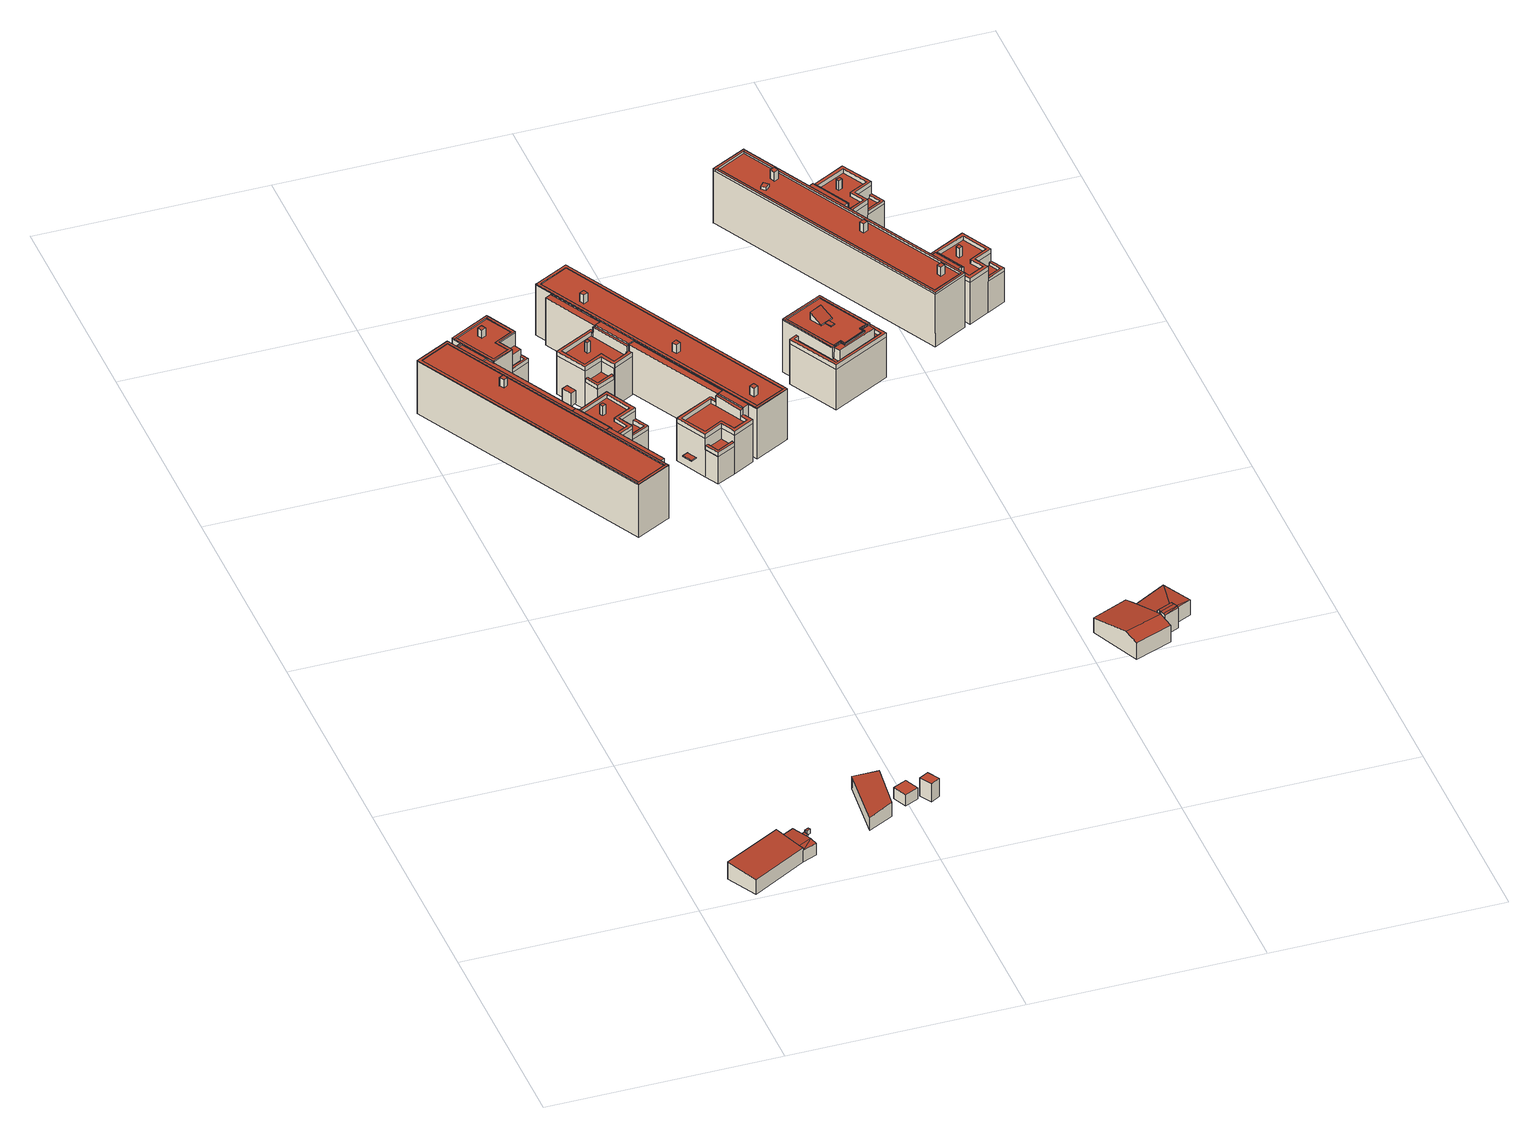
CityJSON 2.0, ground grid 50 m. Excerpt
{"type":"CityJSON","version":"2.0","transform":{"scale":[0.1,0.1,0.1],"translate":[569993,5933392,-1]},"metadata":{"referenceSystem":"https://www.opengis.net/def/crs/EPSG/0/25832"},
"CityObjects":{
"building1":{"type":"Building","attributes":{"Grundfläche 2D":"125.816734","Grundhöhe NN":"0.748"},"children":["building1-1"],"geometry":[{"type":"Solid","lod":"3","boundaries":[[[[0,1,2]],[[2,1,3,4]],[[5,1,0]],[[6,7,8,9,10]],[[5,0,11,12]],[[13,3,1,5,12]],[[4,3,13,14]],[[6,10,15,16]],[[7,6,16,17]],[[7,17,11,0,8]],[[4,14,15,10,9,8,0,2]],[[13,12,11,17,16,15,14]]]],"semantics":{"surfaces":[{"type":"RoofSurface"},{"type":"WallSurface"},{"type":"GroundSurface"}],"values":[[0,0,0,0,1,1,1,1,1,1,1,2]]}}]},
"building1-1":{"type":"BuildingInstallation","parents":["building1"],"geometry":[{"type":"MultiSurface","lod":"3","boundaries":[[[18,19,20,21]],[[22,23,21,20]],[[23,24,18,21]],[[24,25,19,18]],[[25,22,20,19]],[[25,24,23,22]]],"semantics":{"surfaces":[{"type":"RoofSurface"},{"type":"WallSurface"},{"type":"OuterCeilingSurface"}],"values":[0,1,1,1,1,2]}}]},
"building2":{"type":"Building","attributes":{"Grundfläche 2D":"0.512134","Grundhöhe NN":"0.820"},"geometry":[{"type":"Solid","lod":"3","boundaries":[[[[26,27,28,29]],[[30,31,26,29]],[[31,32,27,26]],[[32,33,28,27]],[[33,30,29,28]],[[33,32,31,30]]]],"semantics":{"surfaces":[{"type":"RoofSurface"},{"type":"WallSurface"},{"type":"GroundSurface"}],"values":[[0,1,1,1,1,2]]}}]},
"building3":{"type":"Building","attributes":{"Grundfläche 2D":"65.746645","Grundhöhe NN":"-0.001"},"geometry":[{"type":"Solid","lod":"3","boundaries":[[[[34,35,36,37]],[[38,39,37,36]],[[39,40,34,37]],[[40,41,35,34]],[[41,38,36,35]],[[41,40,39,38]]]],"semantics":{"surfaces":[{"type":"RoofSurface"},{"type":"WallSurface"},{"type":"GroundSurface"}],"values":[[0,1,1,1,1,2]]}}]},
"building4":{"type":"Building","attributes":{"Grundfläche 2D":"11.037943","Grundhöhe NN":"0.854"},"geometry":[{"type":"Solid","lod":"3","boundaries":[[[[42,43,44,45]],[[46,47,45,44]],[[47,48,42,45]],[[48,49,43,42]],[[49,46,44,43]],[[49,48,47,46]]]],"semantics":{"surfaces":[{"type":"RoofSurface"},{"type":"WallSurface"},{"type":"GroundSurface"}],"values":[[0,1,1,1,1,2]]}}]},
"building5":{"type":"Building","attributes":{"Grundfläche 2D":"7.194061","Grundhöhe NN":"3.353"},"geometry":[{"type":"Solid","lod":"3","boundaries":[[[[50,51,52,53]],[[54,55,53,52]],[[55,56,50,53]],[[56,57,51,50]],[[57,54,52,51]],[[57,56,55,54]]]],"semantics":{"surfaces":[{"type":"RoofSurface"},{"type":"WallSurface"},{"type":"GroundSurface"}],"values":[[0,1,1,1,1,2]]}}]},
"building6":{"type":"Building","attributes":{"Grundfläche 2D":"768.715225","Grundhöhe NN":"4.486"},"children":["building6-1","building6-2","building6-3","building6-4","building6-5","building6-6","building6-7","building6-8","building6-9","building6-10"],"geometry":[{"type":"MultiSurface","lod":"3","boundaries":[[[58,59,60,61,62,63,64,65]],[[66,67,68,69,70,71,72,73,74,75,76,77,78,79,80,81,82,83]],[[84,85,86,87,88,89,90,91,92,93,94,95,96,97,98,99,100,101,102]],[[103,104,105,106,107,108,109,110,111]],[[112,113,114,115,116,117,118,119,120,121,122,123]],[[124,125,126,127,128,129]],[[130,131,132,133,134,135,136,137,138]],[[139,140,141,142,143,144]],[[145,146,147,148,149,150,151,152,153,154]],[[155,156,157,158]],[[159,160,161,162]],[[61,60,111,110]],[[64,107,163,164,65]],[[164,165,65]],[[65,165,166,167]],[[62,61,110,109]],[[109,108,63,62]],[[167,168,58,65]],[[103,59,58,168]],[[169,72,71,118,170,171,172,173]],[[169,174,175,74,73,72]],[[175,176,177,178,77,76,75,74]],[[179,180,80,79,78,77,178,181]],[[180,114,81,80]],[[83,82,113,112]],[[123,66,83,112]],[[123,122,121,68,67,66]],[[69,68,121,120]],[[120,119,70,69]],[[182,183,148,89,88,87]],[[147,146,91,90]],[[92,91,146,145]],[[93,92,145,154]],[[154,153,94,93]],[[153,152,95,94]],[[96,95,152,151]],[[97,96,151,150]],[[184,185,100,99]],[[185,186,187,102,101,100]],[[187,188,189,85,84,102]],[[189,190,86,85]],[[190,182,87,86]],[[157,156,191,192]],[[184,99,98,193,158,157,192,194]],[[162,155,158,159]],[[160,159,158,193,98,149,148,89,195]],[[160,195,89,148,196,197,161]],[[104,103,168,198,199]],[[200,106,105,104,199,201]],[[156,155,162,161,197,202,142,141,140,203,204,167,166,163,107,106,200,191]],[[168,167,204,198]],[[139,144,143,205,206,169,173,170,118,117,207,208]],[[209,131,210,175,174,169,206,211]],[[175,210,131,130,138,137,136,212,178,177,176]],[[178,212,136,135,134,133,213,180,179,181]],[[114,180,213,133,214,215,115]],[[117,116,115,215,216,207]],[[125,124,217,218]],[[124,129,219,217]],[[133,132,220,214]],[[132,131,209,220]],[[140,139,208,203]],[[143,142,202,205]],[[182,190,221,222]],[[196,148,183,182,222,223]],[[185,184,194,224]],[[127,187,186,185,224,219,129,128]],[[125,225,189,188,187,127,126]],[[189,225,125,218,221,190]],[[206,205,202,197,196,223,222,221,218,217,219,224,194,192,191,200,201,199,198,204,203,208,207,216,215,214,220,209,211]]],"semantics":{"surfaces":[{"type":"RoofSurface"},{"type":"WallSurface"},{"type":"GroundSurface"}],"values":[0,0,0,0,0,0,0,0,0,0,0,1,1,1,1,1,1,1,1,1,1,1,1,1,1,1,1,1,1,1,1,1,1,1,1,1,1,1,1,1,1,1,1,1,1,1,1,1,1,1,1,1,1,1,1,1,1,1,1,1,1,1,1,1,1,1,1,1,1,2]}}]},
"building6-1":{"type":"BuildingInstallation","parents":["building6"],"geometry":[{"type":"MultiSurface","lod":"3","boundaries":[[[226,227,228,229]],[[229,228,230,231]],[[226,229,231,232]],[[227,226,232,233]],[[228,227,233,230]]],"semantics":{"surfaces":[{"type":"RoofSurface"},{"type":"WallSurface"}],"values":[0,1,1,1,1]}}]},
"building6-2":{"type":"BuildingInstallation","parents":["building6"],"geometry":[{"type":"MultiSurface","lod":"3","boundaries":[[[82,81,234,235,71,70]],[[115,116,117,235,234]],[[117,118,71,235]],[[70,119,113,82]],[[114,115,234,81]]],"semantics":{"surfaces":[{"type":"RoofSurface"},{"type":"WallSurface"}],"values":[0,1,1,1,1]}}]},
"building6-3":{"type":"BuildingInstallation","parents":["building6"],"geometry":[{"type":"MultiSurface","lod":"3","boundaries":[[[236,237,238,239]],[[239,238,240,241]],[[236,239,241,242]],[[237,236,242,243]],[[238,237,243,240]]],"semantics":{"surfaces":[{"type":"RoofSurface"},{"type":"WallSurface"}],"values":[0,1,1,1,1]}}]},
"building6-4":{"type":"BuildingInstallation","parents":["building6"],"geometry":[{"type":"MultiSurface","lod":"3","boundaries":[[[225,244,245,246,247,248]],[[245,244,126,249]],[[246,245,249,128]],[[128,129,247,246]],[[129,124,248,247]],[[124,125,225,248]],[[225,125,126,244]]],"semantics":{"surfaces":[{"type":"RoofSurface"},{"type":"WallSurface"}],"values":[0,1,1,1,1,1,1]}}]},
"building6-5":{"type":"BuildingInstallation","parents":["building6"],"geometry":[{"type":"MultiSurface","lod":"3","boundaries":[[[250,251,252,253,210,254,213,255,256]],[[131,132,254,210]],[[132,133,213,254]],[[134,255,213,133]],[[251,250,257,258]],[[252,251,258,138]],[[138,130,131,210,253,252]]],"semantics":{"surfaces":[{"type":"RoofSurface"},{"type":"WallSurface"}],"values":[0,1,1,1,1,1,1]}}]},
"building6-6":{"type":"BuildingInstallation","parents":["building6"],"geometry":[{"type":"MultiSurface","lod":"3","boundaries":[[[259,260,261,212,262,263]],[[134,135,136,212,261,260,255]],[[137,262,212,136]],[[257,250,256,259,263,262,137]],[[256,255,260,259]]],"semantics":{"surfaces":[{"type":"RoofSurface"},{"type":"WallSurface"}],"values":[0,1,1,1,1]}}]},
"building6-7":{"type":"BuildingInstallation","parents":["building6"],"geometry":[{"type":"MultiSurface","lod":"3","boundaries":[[[171,165,164,172]],[[141,144,173,172,164,163]],[[170,173,144,139]],[[139,140,166,165,171,170]],[[163,166,140,141]]],"semantics":{"surfaces":[{"type":"RoofSurface"},{"type":"WallSurface"}],"values":[0,1,1,1,1]}}]},
"building6-8":{"type":"BuildingInstallation","parents":["building6"],"geometry":[{"type":"MultiSurface","lod":"3","boundaries":[[[264,265,195,193]],[[148,149,98,193,195,89]],[[98,97,264,193]],[[150,147,90,265,264,97]],[[90,89,195,265]]],"semantics":{"surfaces":[{"type":"RoofSurface"},{"type":"WallSurface"}],"values":[0,1,1,1,1]}}]},
"building6-9":{"type":"BuildingInstallation","parents":["building6"],"geometry":[{"type":"MultiSurface","lod":"3","boundaries":[[[266,267,268,269]],[[269,268,270,271]],[[266,269,271,272]],[[267,266,272,273]],[[268,267,273,270]]],"semantics":{"surfaces":[{"type":"RoofSurface"},{"type":"WallSurface"}],"values":[0,1,1,1,1]}}]},
"building6-10":{"type":"BuildingInstallation","parents":["building6"],"geometry":[{"type":"MultiSurface","lod":"3","boundaries":[[[274,64,63,60,59,275,276]],[[106,107,64,274]],[[63,108,111,60]],[[103,104,275,59]],[[104,105,106,274,276,275]]],"semantics":{"surfaces":[{"type":"RoofSurface"},{"type":"WallSurface"}],"values":[0,1,1,1,1]}}]},
"building7":{"type":"Building","attributes":{"Grundfläche 2D":"93.092178","Grundhöhe NN":"5.374"},"geometry":[{"type":"Solid","lod":"3","boundaries":[[[[277,278,279,280,281]],[[282,283,284,285]],[[286,287,288,289,290,291,292]],[[293,294,295,296,297,298]],[[279,278,299,300]],[[280,279,300,301]],[[302,277,281,280,301,303]],[[278,277,302,299]],[[304,305,285,284]],[[305,306,282,285]],[[306,307,283,282]],[[307,304,284,283]],[[290,289,308,309]],[[310,292,291,290,309,311]],[[286,292,310,312]],[[288,287,313,314]],[[287,286,312,313]],[[289,288,314,308]],[[295,294,315,316]],[[296,295,316,317]],[[318,319,293,298,297,296,317,320]],[[294,293,319,315]],[[301,300,299,302,303]],[[307,306,305,304]],[[312,310,311,309,308,314,313]],[[318,320,317,316,315,319]]]],"semantics":{"surfaces":[{"type":"RoofSurface"},{"type":"WallSurface"},{"type":"GroundSurface"}],"values":[[0,0,0,0,1,1,1,1,1,1,1,1,1,1,1,1,1,1,1,1,1,1,2,2,2,2]]}}]},
"building8":{"type":"Building","attributes":{"Grundfläche 2D":"747.672137","Grundhöhe NN":"5.038"},"children":["building8-1","building8-2","building8-3","building8-4","building8-5","building8-6","building8-7","building8-8","building8-9","building8-10"],"geometry":[{"type":"MultiSurface","lod":"3","boundaries":[[[321,322,323,324,325,326,327,328,329,330,331,332,333,334,335,336,337,338,339,340,341,342,343]],[[344,345,346,347,348,349,350,351,352]],[[353,354,355,356,357,358,359,360,361,362,363,364,365,366,367,368,369,370,371,372]],[[373,374,375,376,377,378]],[[379,380,381,382,383,384,385]],[[386,387,388,389,390,391,392,393,394,395,396,397,398,399,400]],[[401,402,403,404,405,406,407,408]],[[409,410,411,412,413,414,415,416,417,418,419]],[[420,421,422,423,424,425]],[[426,427,428,429,430]],[[389,388,325,324]],[[388,387,326,325]],[[327,326,387,386]],[[400,328,327,386]],[[400,399,329,328]],[[399,398,330,329]],[[331,330,398,397]],[[397,396,332,331]],[[431,334,333,395]],[[432,433,336,335,334,431]],[[433,434,337,336]],[[434,435,436,339,338,337]],[[436,437,438,341,340,339]],[[438,439,342,341]],[[439,440,343,342]],[[440,441,391,322,321,343]],[[403,442,347,346]],[[442,443,444,349,348,347]],[[444,408,350,349]],[[407,406,352,351]],[[344,352,406,405]],[[345,344,405,404]],[[410,409,357,356]],[[358,357,409,419]],[[418,359,358,419]],[[418,417,360,359]],[[417,416,361,360]],[[362,361,416,415]],[[363,362,415,414]],[[365,364,413,445]],[[445,446,366,365]],[[446,447,367,366]],[[447,448,368,367]],[[448,449,450,451,371,370,369,368]],[[451,452,372,371]],[[452,453,353,372]],[[446,445,454,455]],[[446,455,456,447]],[[447,456,381,457]],[[380,379,448,447,457,381]],[[383,458,451,450,449,448,379,385,384]],[[458,383,459,451]],[[452,451,459,460]],[[453,452,460,461]],[[454,445,413,412,462,463]],[[377,376,464,465]],[[376,375,466,464]],[[383,382,467,459]],[[382,381,456,467]],[[438,468,377,465,469,439]],[[440,439,469,470]],[[471,391,441,440,470,472]],[[473,431,395,394,474,475]],[[476,433,432,431,473,477]],[[434,433,476,466,375,478]],[[374,373,436,435,434,478,375]],[[377,468,438,437,436,373,378]],[[293,421,420,479,462,412]],[[354,423,422,421,293,412,411,355]],[[424,423,354,353,453,461,480,425]],[[442,403,402,481,482]],[[483,444,443,442,482,484]],[[427,426,485,479,420,425,480,486,401,408,444,483,487]],[[402,401,486,481]],[[394,393,488,428,427,487,474]],[[392,391,322,430,429,428,488,393]],[[430,322,391,471,485,426]],[[477,473,475,474,487,483,484,482,481,486,480,461,460,459,467,456,455,454,463,462,479,485,471,472,470,469,465,464,466,476]]],"semantics":{"surfaces":[{"type":"RoofSurface"},{"type":"WallSurface"},{"type":"GroundSurface"}],"values":[0,0,0,0,0,0,0,0,0,0,1,1,1,1,1,1,1,1,1,1,1,1,1,1,1,1,1,1,1,1,1,1,1,1,1,1,1,1,1,1,1,1,1,1,1,1,1,1,1,1,1,1,1,1,1,1,1,1,1,1,1,1,1,1,1,1,1,1,1,1,1,1,1,1,1,1,1,2]}}]},
"building8-1":{"type":"BuildingInstallation","parents":["building8"],"geometry":[{"type":"MultiSurface","lod":"3","boundaries":[[[489,490,491,492,488,493,494,495]],[[488,492,491,322,391,392,393]],[[488,393,394,493]],[[395,333,494,493,394]],[[333,332,495,494]],[[495,332,396]],[[389,324,323,490,489,495,396]],[[323,322,491,490]]],"semantics":{"surfaces":[{"type":"RoofSurface"},{"type":"WallSurface"}],"values":[0,1,1,1,1,1,1,1]}}]},
"building8-2":{"type":"BuildingInstallation","parents":["building8"],"geometry":[{"type":"MultiSurface","lod":"3","boundaries":[[[351,350,496,497,346,345]],[[401,402,497,496]],[[402,403,346,497]],[[404,407,351,345]],[[408,401,496,350]]],"semantics":{"surfaces":[{"type":"RoofSurface"},{"type":"WallSurface"}],"values":[0,1,1,1,1]}}]},
"building8-3":{"type":"BuildingInstallation","parents":["building8"],"geometry":[{"type":"MultiSurface","lod":"3","boundaries":[[[498,499,500,501]],[[501,500,502,503]],[[498,501,503,504]],[[499,498,504,505]],[[500,499,505,502]]],"semantics":{"surfaces":[{"type":"RoofSurface"},{"type":"WallSurface"}],"values":[0,1,1,1,1]}}]},
"building8-4":{"type":"BuildingInstallation","parents":["building8"],"geometry":[{"type":"MultiSurface","lod":"3","boundaries":[[[506,507,508,509]],[[509,508,510,511]],[[506,509,511,512]],[[507,506,512,513]],[[508,507,513,510]]],"semantics":{"surfaces":[{"type":"RoofSurface"},{"type":"WallSurface"}],"values":[0,1,1,1,1]}}]},
"building8-5":{"type":"BuildingInstallation","parents":["building8"],"geometry":[{"type":"MultiSurface","lod":"3","boundaries":[[[514,515,516,517]],[[517,516,518,519]],[[514,517,519,520]],[[515,514,520,521]],[[516,515,521,518]]],"semantics":{"surfaces":[{"type":"RoofSurface"},{"type":"WallSurface"}],"values":[0,1,1,1,1]}}]},
"building8-6":{"type":"BuildingInstallation","parents":["building8"],"geometry":[{"type":"MultiSurface","lod":"3","boundaries":[[[522,293,523,524,525]],[[298,523,293]],[[411,412,293,522,355]],[[412,413,364,298,293]],[[364,363,523,298]],[[526,410,525,524,523,363,414]],[[356,525,410]],[[356,355,522,525]]],"semantics":{"surfaces":[{"type":"RoofSurface"},{"type":"WallSurface"}],"values":[0,0,1,1,1,1,1,1]}}]},
"building8-7":{"type":"BuildingInstallation","parents":["building8"],"geometry":[{"type":"MultiSurface","lod":"3","boundaries":[[[527,528,529,478,530,468]],[[528,527,378,531]],[[529,528,531,374]],[[529,374,375,478]],[[376,530,478,375]],[[376,377,468,530]],[[527,468,377,378]]],"semantics":{"surfaces":[{"type":"RoofSurface"},{"type":"WallSurface"}],"values":[0,1,1,1,1,1,1]}}]},
"building8-8":{"type":"BuildingInstallation","parents":["building8"],"geometry":[{"type":"MultiSurface","lod":"3","boundaries":[[[458,532,533,534,535,457,536]],[[533,532,384,537]],[[380,535,534,533,537,538]],[[380,381,457,535]],[[381,382,536,457]],[[382,383,458,536]],[[458,383,384,532]]],"semantics":{"surfaces":[{"type":"RoofSurface"},{"type":"WallSurface"}],"values":[0,1,1,1,1,1,1]}}]},
"building8-9":{"type":"BuildingInstallation","parents":["building8"],"geometry":[{"type":"MultiSurface","lod":"3","boundaries":[[[539,540,541,542]],[[542,541,543,544]],[[539,542,544,545]],[[540,539,545,546]],[[541,540,546,543]]],"semantics":{"surfaces":[{"type":"RoofSurface"},{"type":"WallSurface"}],"values":[0,1,1,1,1]}}]},
"building8-10":{"type":"BuildingInstallation","parents":["building8"],"geometry":[{"type":"MultiSurface","lod":"3","boundaries":[[[547,548,549,550]],[[551,552,550,549]],[[552,553,547,550]],[[553,554,548,547]],[[554,551,549,548]],[[554,553,552,551]]],"semantics":{"surfaces":[{"type":"RoofSurface"},{"type":"WallSurface"},{"type":"OuterCeilingSurface"}],"values":[0,1,1,1,1,2]}}]},
"building9":{"type":"Building","attributes":{"Grundfläche 2D":"217.677275","Grundhöhe NN":"4.497"},"children":["building9-1","building9-2","building9-3","building9-4"],"geometry":[{"type":"MultiSurface","lod":"3","boundaries":[[[555,556,557,558,559,560,561,562,563,564,565,566]],[[567,568,569,570,571,572,573,574,575,576,577,578]],[[579,580,581,582,583,584,585,586,587,588]],[[589,590,591,592,593,594,595,596,597,598,599,600,601,602,603]],[[579,561,560,604]],[[562,561,605,588,587]],[[563,562,587,586]],[[563,586,585,606,564]],[[584,607,565,564]],[[607,608,609,610,556,555,566,565]],[[610,611,557,556]],[[611,612,613,604,560,559,558,557]],[[603,602,572,571]],[[573,572,602,601]],[[601,600,574,573]],[[575,574,600,599]],[[599,598,576,575]],[[614,615,578,577]],[[615,616,567,578]],[[616,617,568,567]],[[617,618,569,568]],[[619,570,569,618]],[[576,598,597,596,604,613,612,611,620,621,614,577]],[[579,604,596,595,594,622,580]],[[580,622,594,593,623,581]],[[581,623,593,592,624,582]],[[582,624,592,591,625,583]],[[583,625,591,590,589,607,584]],[[571,570,619,626,627,628,610,609,608,607,589,603]],[[611,610,628,620]],[[619,618,629,626]],[[615,614,621,630]],[[616,615,630,631]],[[617,616,631,632]],[[618,617,632,629]],[[631,630,621,620,628,627,626,629,632]]],"semantics":{"surfaces":[{"type":"RoofSurface"},{"type":"WallSurface"},{"type":"GroundSurface"}],"values":[0,0,0,0,1,1,1,1,1,1,1,1,1,1,1,1,1,1,1,1,1,1,1,1,1,1,1,1,1,1,1,1,1,1,1,2]}}]},
"building9-1":{"type":"BuildingInstallation","parents":["building9"],"geometry":[{"type":"MultiSurface","lod":"3","boundaries":[[[633,634,635,636]],[[633,636,637,638]],[[634,633,638,639]],[[639,640,635,634]],[[636,635,640,637]]],"semantics":{"surfaces":[{"type":"RoofSurface"},{"type":"WallSurface"}],"values":[0,1,1,1,1]}}]},
"building9-2":{"type":"BuildingInstallation","parents":["building9"],"geometry":[{"type":"MultiSurface","lod":"3","boundaries":[[[641,642,625,624,623,622,643,644]],[[590,591,625,642]],[[592,624,625,591]],[[593,623,624,592]],[[594,622,623,593]],[[594,595,643,622]],[[644,643,595,645]],[[645,646,641,644]],[[642,641,646,590]]],"semantics":{"surfaces":[{"type":"RoofSurface"},{"type":"WallSurface"}],"values":[0,1,1,1,1,1,1,1,1]}}]},
"building9-3":{"type":"BuildingInstallation","parents":["building9"],"geometry":[{"type":"MultiSurface","lod":"3","boundaries":[[[647,648,649,650]],[[650,649,651,652]],[[647,650,652,653]],[[648,647,653,654]],[[649,648,654,651]]],"semantics":{"surfaces":[{"type":"RoofSurface"},{"type":"WallSurface"}],"values":[0,1,1,1,1]}}]},
"building9-4":{"type":"BuildingInstallation","parents":["building9"],"geometry":[{"type":"MultiSurface","lod":"3","boundaries":[[[606,655,656,657,658,605,561,659,660,661,662,564]],[[659,561,579,580]],[[580,581,660,659]],[[581,582,661,660]],[[582,583,662,661]],[[583,584,564,662]],[[655,606,585,663]],[[656,655,663,664]],[[657,656,664,665]],[[658,657,665,666]],[[605,658,666,588]]],"semantics":{"surfaces":[{"type":"RoofSurface"},{"type":"WallSurface"}],"values":[0,1,1,1,1,1,1,1,1,1,1]}}]},
"building10":{"type":"Building","attributes":{"Grundfläche 2D":"177.246692","Grundhöhe NN":"-0.001"},"geometry":[{"type":"Solid","lod":"3","boundaries":[[[[667,668,669,670]],[[671,672,673,668,667,674,675]],[[676,672,671,677,678]],[[676,678,679]],[[676,679,680]],[[681,682,683,684,685,686]],[[682,687,688,689,683]],[[690,691,692]],[[692,691,693,694]],[[695,696,690]],[[696,691,690]],[[697,696,695]],[[698,699,700,693]],[[700,694,693]],[[669,693,691,670]],[[674,667,670,691,696,697]],[[674,697,701,702,675]],[[703,704,679,678,677,671,675,702,705]],[[680,679,704,706]],[[707,699,698,693,669,668,673,672,676,680,706,708]],[[681,686,709,710]],[[687,682,681,710,711]],[[688,687,711,712]],[[683,689,688,712,713,695,684]],[[714,709,686,685,684,695,690,692]],[[697,695,713,701]],[[700,699,707,715]],[[694,700,715,716]],[[692,694,716,714]],[[716,715,707,708,706,704,703,705,702,701,713,712,711,710,709,714]]]],"semantics":{"surfaces":[{"type":"RoofSurface"},{"type":"WallSurface"},{"type":"GroundSurface"}],"values":[[0,0,0,0,0,0,0,0,0,0,0,0,0,0,1,1,1,1,1,1,1,1,1,1,1,1,1,1,1,2]]}}]},
"building11":{"type":"Building","attributes":{"Grundfläche 2D":"748.942877","Grundhöhe NN":"4.294"},"children":["building11-1","building11-2","building11-3","building11-4","building11-5","building11-6","building11-7","building11-8","building11-9","building11-10","building11-11"],"geometry":[{"type":"MultiSurface","lod":"3","boundaries":[[[717,718,719,720,721,722,723,724,725,726,727,728,729,730,731,732,733,734,735]],[[736,737,738,739,740,741,742,743,744,745,746,747,748,749,750,751]],[[752,753,754,755,756,757,758,759]],[[760,761,762,763,764,765]],[[766,767,768,769,770,771,772]],[[773,774,775,776,777,778,779,780,781,782,783]],[[784,785,786,787,788,789,790,791,792]],[[793,794,795,794,796,797,798,799,800,801]],[[802,803,804,805,806]],[[807,808,809,810]],[[727,726,775,774]],[[728,727,774,773]],[[729,728,773,783]],[[783,782,730,729]],[[782,781,731,730]],[[732,731,781,780]],[[733,732,780,779]],[[811,812,717,735]],[[812,813,718,717]],[[813,814,815,720,719,718]],[[815,816,817,722,721,720]],[[817,818,723,722]],[[818,819,724,723]],[[819,776,725,724]],[[820,785,743,742]],[[785,784,744,743]],[[745,744,784,792]],[[792,791,746,745]],[[791,790,747,746]],[[748,747,790,789]],[[789,788,749,748]],[[821,822,736,751]],[[822,823,737,736]],[[823,824,738,737]],[[824,825,739,738]],[[825,826,740,739]],[[826,827,741,740]],[[827,820,742,741]],[[799,798,755,754]],[[756,755,798,797]],[[757,756,797,796]],[[794,795,828,759,758]],[[828,829,752,759]],[[829,804,803,808,807,800,753,752]],[[805,804,830,831,811,735]],[[778,777,832,802,806,805,735,734]],[[802,832,777,833,834,803]],[[809,808,835,836,821,751]],[[787,786,837,810,809,751,750]],[[810,786,838,839,807]],[[837,786,810]],[[762,761,840,841]],[[761,760,842,840]],[[767,766,843,844]],[[766,772,845,843]],[[819,818,846,847]],[[776,819,847,848]],[[777,776,848,833]],[[812,811,831,849]],[[813,812,849,845,772,850]],[[771,770,815,814,813,850,772]],[[767,851,817,816,815,770,769,768]],[[817,851,767,844,846,818]],[[826,852,762,841,853,827]],[[820,827,853,854]],[[786,785,820,854,838]],[[855,822,821,836]],[[823,822,855,842,760,856]],[[765,857,824,823,856,760]],[[857,765,824]],[[824,765,764,825]],[[762,852,826,825,764,763]],[[801,800,807,839,858,859]],[[793,801,859,860]],[[861,828,795,794,793,860,862]],[[829,828,861,863]],[[829,863,830,804]],[[835,808,803,834]],[[855,836,835,834,833,848,847,846,844,843,845,849,831,830,863,861,862,860,859,858,839,838,854,853,841,840,842]]],"semantics":{"surfaces":[{"type":"RoofSurface"},{"type":"WallSurface"},{"type":"GroundSurface"}],"values":[0,0,0,0,0,0,0,0,0,0,1,1,1,1,1,1,1,1,1,1,1,1,1,1,1,1,1,1,1,1,1,1,1,1,1,1,1,1,1,1,1,1,1,1,1,1,1,1,1,1,1,1,1,1,1,1,1,1,1,1,1,1,1,1,1,1,1,1,1,1,1,1,1,1,1,1,1,1,2]}}]},
"building11-1":{"type":"BuildingInstallation","parents":["building11"],"geometry":[{"type":"MultiSurface","lod":"3","boundaries":[[[832,864,865,866,867]],[[734,733,865,864]],[[779,775,726,866,865,733]],[[726,725,776,777,832,867,866]],[[778,734,864,832,777]]],"semantics":{"surfaces":[{"type":"RoofSurface"},{"type":"WallSurface"}],"values":[0,1,1,1,1]}}]},
"building11-2":{"type":"BuildingInstallation","parents":["building11"],"geometry":[{"type":"MultiSurface","lod":"3","boundaries":[[[868,869,870,871]],[[871,870,872,873]],[[868,871,873,874]],[[869,868,874,875]],[[870,869,875,872]]],"semantics":{"surfaces":[{"type":"RoofSurface"},{"type":"WallSurface"}],"values":[0,1,1,1,1]}}]},
"building11-3":{"type":"BuildingInstallation","parents":["building11"],"geometry":[{"type":"MultiSurface","lod":"3","boundaries":[[[876,877,878,879]],[[879,878,880,881]],[[876,879,881,882]],[[877,876,882,883]],[[878,877,883,880]]],"semantics":{"surfaces":[{"type":"RoofSurface"},{"type":"WallSurface"}],"values":[0,1,1,1,1]}}]},
"building11-4":{"type":"BuildingInstallation","parents":["building11"],"geometry":[{"type":"MultiSurface","lod":"3","boundaries":[[[884,837,885,886]],[[787,750,885,837,786]],[[750,749,886,885]],[[887,884,886,749,788]],[[887,786,837,884]]],"semantics":{"surfaces":[{"type":"RoofSurface"},{"type":"WallSurface"}],"values":[0,1,1,1,1]}}]},
"building11-5":{"type":"BuildingInstallation","parents":["building11"],"geometry":[{"type":"MultiSurface","lod":"3","boundaries":[[[888,889,890,891]],[[891,890,892,893]],[[888,891,893,894]],[[889,888,894,895]],[[890,889,895,892]]],"semantics":{"surfaces":[{"type":"RoofSurface"},{"type":"WallSurface"}],"values":[0,1,1,1,1]}}]},
"building11-6":{"type":"BuildingInstallation","parents":["building11"],"geometry":[{"type":"MultiSurface","lod":"3","boundaries":[[[896,897,898,899]],[[899,898,900,901]],[[896,899,901,902]],[[897,896,902,903]],[[898,897,903,900]]],"semantics":{"surfaces":[{"type":"RoofSurface"},{"type":"WallSurface"}],"values":[0,1,1,1,1]}}]},
"building11-7":{"type":"BuildingInstallation","parents":["building11"],"geometry":[{"type":"MultiSurface","lod":"3","boundaries":[[[754,753,904,905,758,757]],[[801,793,905,904]],[[793,794,758,905]],[[757,796,799,754]],[[800,801,904,753]]],"semantics":{"surfaces":[{"type":"RoofSurface"},{"type":"WallSurface"}],"values":[0,1,1,1,1]}}]},
"building11-8":{"type":"BuildingInstallation","parents":["building11"],"geometry":[{"type":"MultiSurface","lod":"3","boundaries":[[[906,907,908,909]],[[909,908,910,911]],[[906,909,911,912]],[[907,906,912,913]],[[908,907,913,910]]],"semantics":{"surfaces":[{"type":"RoofSurface"},{"type":"WallSurface"}],"values":[0,1,1,1,1]}}]},
"building11-9":{"type":"BuildingInstallation","parents":["building11"],"geometry":[{"type":"MultiSurface","lod":"3","boundaries":[[[914,915,916,917]],[[917,916,918,919]],[[914,917,919,920]],[[915,914,920,921]],[[916,915,921,918]]],"semantics":{"surfaces":[{"type":"RoofSurface"},{"type":"WallSurface"}],"values":[0,1,1,1,1]}}]},
"building11-10":{"type":"BuildingInstallation","parents":["building11"],"geometry":[{"type":"MultiSurface","lod":"3","boundaries":[[[852,922,923,857,856,924]],[[852,762,763,922]],[[923,922,763,925]],[[857,923,925,765]],[[857,765,760,856]],[[760,761,924,856]],[[761,762,852,924]]],"semantics":{"surfaces":[{"type":"RoofSurface"},{"type":"WallSurface"}],"values":[0,1,1,1,1,1,1]}}]},
"building11-11":{"type":"BuildingInstallation","parents":["building11"],"geometry":[{"type":"MultiSurface","lod":"3","boundaries":[[[926,850,927,851,928,929]],[[766,927,850,772]],[[766,767,851,927]],[[851,767,768,928]],[[929,928,768,930]],[[771,926,929,930]],[[850,926,771,772]]],"semantics":{"surfaces":[{"type":"RoofSurface"},{"type":"WallSurface"}],"values":[0,1,1,1,1,1,1]}}]}
},
"vertices":[
[241,73,45],[267,100,49],[235,84,49],[246,147,45],[213,130,45],[273,87,45],[84,70,59],[120,5,52],[241,73,51],[235,84,52],[209,138,59],[241,73,17],[273,87,17],[246,147,17],[213,130,17],[209,138,17],[84,70,17],[120,5,17],
[263,129,45],[256,125,45],[260,116,45],[268,119,45],[260,116,43],[268,119,43],[263,129,43],[256,125,43],
[282,159,29],[274,155,29],[277,150,29],[285,154,29],[285,154,18],[282,159,18],[274,155,18],[277,150,18],
[401,135,41],[457,163,45],[468,268,45],[414,275,40],[468,268,10],[414,275,10],[401,135,10],[457,163,10],
[520,189,46],[506,220,46],[476,206,46],[490,175,46],[476,206,19],[490,175,19],[520,189,19],[506,220,19],
[531,139,88],[551,152,88],[536,177,88],[515,165,88],[536,177,44],[515,165,44],[531,139,44],[551,152,44],
[1,1650,185],[271,1131,185],[276,1133,185],[9,1647,185],[75,1682,185],[342,1168,185],[347,1170,185],[77,1689,185],[164,1654,185],[179,1625,185],[180,1624,185],[143,1605,185],[97,1693,185],[92,1691,185],[141,1597,185],[141,1598,185],[187,1622,185],[184,1627,185],[184,1628,185],[171,1652,185],[207,1671,185],[209,1672,185],[212,1674,185],[179,1737,185],[174,1734,185],[205,1676,185],[354,1387,163],[360,1390,163],[325,1458,163],[238,1412,163],[241,1407,163],[242,1404,163],[247,1407,163],[246,1409,163],[322,1449,163],[350,1393,163],[310,1372,163],[326,1340,163],[292,1323,163],[289,1326,163],[284,1324,163],[289,1313,163],[335,1337,163],[335,1338,163],[319,1369,163],[271,1131,183],[274,1126,183],[345,1163,183],[350,1165,183],[347,1170,183],[342,1168,183],[75,1682,183],[9,1647,183],[276,1133,183],[205,1676,183],[174,1734,183],[179,1737,183],[177,1742,183],[94,1698,183],[89,1696,183],[92,1691,183],[97,1693,183],[143,1605,183],[180,1624,183],[179,1625,183],[164,1654,183],[376,1359,127],[360,1390,127],[354,1387,127],[319,1369,127],[333,1342,127],[335,1338,127],[184,1627,127],[187,1622,127],[228,1643,127],[212,1674,127],[209,1672,127],[207,1671,127],[171,1652,127],[180,1636,127],[184,1628,127],[100,1676,181],[87,1669,181],[89,1666,181],[119,1609,181],[132,1615,181],[102,1672,181],[322,1449,155],[246,1409,155],[247,1407,155],[242,1404,155],[284,1324,155],[289,1326,155],[292,1323,155],[326,1340,155],[310,1372,155],[350,1393,155],[271,1317,180],[338,1188,180],[351,1194,180],[284,1324,180],[284,1324,181],[242,1404,181],[229,1397,181],[271,1317,181],[89,1666,183],[89,1666,184],[87,1669,184],[87,1669,183],[77,1689,183],[1,1650,183],[141,1597,183],[100,1676,183],[100,1676,184],[102,1672,184],[102,1672,183],[141,1598,183],[187,1622,183],[184,1627,183],[184,1628,183],[171,1652,183],[209,1672,183],[212,1674,183],[207,1671,183],[238,1412,155],[241,1407,155],[289,1313,155],[335,1337,155],[335,1338,155],[319,1369,155],[354,1387,155],[360,1390,155],[325,1458,155],[338,1188,55],[351,1194,55],[284,1324,177],[289,1313,55],[242,1404,177],[242,1404,55],[229,1397,55],[1,1650,55],[274,1126,55],[350,1165,55],[345,1163,55],[119,1609,55],[87,1669,55],[77,1689,55],[132,1615,55],[141,1597,55],[89,1696,55],[100,1676,55],[187,1622,55],[187,1622,137],[141,1598,55],[171,1652,153],[212,1674,137],[212,1674,55],[177,1742,55],[94,1698,55],[376,1359,55],[360,1390,55],[335,1338,55],[228,1643,55],[325,1458,55],[238,1412,55],[241,1407,55],[335,1337,55],[360,1390,137],
[135,1526,203],[125,1521,203],[131,1511,203],[140,1517,203],[131,1511,183],[140,1517,183],[135,1526,183],[125,1521,183],
[177,1742,185],[89,1696,185],
[149,1693,202],[139,1688,202],[144,1678,202],[154,1683,202],[144,1678,183],[154,1683,183],[149,1693,183],[139,1688,183],
[354,1387,137],[368,1361,137],[333,1342,137],[335,1338,137],[376,1359,137],[368,1361,127],
[216,1655,137],[221,1645,137],[184,1628,137],[184,1627,137],[228,1643,137],[209,1672,137],[217,1656,137],[216,1655,127],[221,1645,127],
[217,1656,153],[209,1672,153],[207,1671,153],[180,1636,153],[216,1655,153],
[289,1326,177],[247,1407,177],
[295,1397,178],[303,1401,178],[299,1408,178],[291,1404,178],[299,1408,155],[291,1404,155],[295,1397,155],[303,1401,155],
[350,1165,185],[274,1126,185],[345,1163,185],
[369,1648,179],[382,1654,179],[320,1772,179],[307,1765,179],[368,1648,179],[288,1560,95],[300,1567,95],[289,1588,95],[277,1582,95],[141,1597,180],[132,1615,180],[119,1609,180],[229,1397,180],[242,1404,180],[241,1407,180],[141,1598,180],[520,1357,179],[533,1364,179],[423,1574,179],[410,1568,179],[411,1566,179],[520,1358,179],[382,1654,64],[320,1772,64],[307,1765,64],[369,1648,64],[368,1648,64],[289,1588,64],[277,1582,64],[288,1560,64],[300,1567,64],[229,1397,64],[242,1404,64],[141,1598,64],[241,1407,64],[141,1597,64],[132,1615,64],[119,1609,64],[533,1364,64],[423,1574,64],[410,1568,64],[520,1358,64],[520,1357,64],[411,1566,64],
[411,1566,164],[410,1568,164],[404,1565,164],[404,1566,164],[403,1565,164],[405,1563,164],[371,1545,164],[356,1577,164],[314,1555,164],[286,1610,164],[361,1649,164],[363,1646,164],[368,1648,164],[363,1658,164],[282,1616,164],[276,1613,164],[312,1546,164],[317,1549,164],[352,1567,164],[365,1542,164],[368,1536,164],[369,1536,164],[414,1560,164],[376,1839,184],[644,1325,184],[649,1328,184],[378,1847,184],[307,1810,184],[302,1807,184],[573,1288,184],[578,1291,184],[310,1805,184],[552,1298,164],[551,1297,164],[551,1298,164],[545,1295,164],[553,1279,164],[520,1262,164],[504,1293,164],[463,1271,164],[434,1326,164],[508,1366,164],[514,1355,164],[520,1358,164],[511,1375,164],[425,1330,164],[460,1262,164],[501,1284,164],[514,1259,164],[514,1258,164],[517,1252,164],[563,1277,164],[352,1567,127],[317,1549,127],[312,1546,127],[327,1515,127],[368,1536,127],[365,1542,127],[501,1284,127],[465,1265,127],[460,1262,127],[476,1231,127],[517,1252,127],[514,1258,127],[514,1259,127],[371,1545,154],[405,1563,154],[403,1565,154],[404,1566,154],[404,1565,154],[410,1568,154],[410,1569,154],[368,1647,154],[369,1648,154],[368,1648,154],[363,1646,154],[361,1649,154],[286,1610,154],[314,1555,154],[356,1577,154],[575,1283,182],[651,1323,182],[649,1328,182],[644,1325,182],[376,1839,182],[310,1805,182],[578,1291,182],[573,1288,182],[553,1279,154],[545,1295,154],[551,1298,154],[520,1357,154],[520,1358,154],[514,1355,154],[508,1366,154],[434,1326,154],[463,1271,154],[504,1293,154],[520,1262,154],[533,1364,181],[520,1357,181],[551,1298,181],[551,1297,181],[552,1298,181],[564,1304,181],[423,1574,181],[382,1654,181],[368,1647,181],[410,1569,181],[410,1568,181],[363,1658,154],[282,1616,154],[276,1613,154],[312,1546,154],[317,1549,154],[352,1567,154],[365,1542,154],[368,1536,154],[369,1536,154],[414,1560,154],[411,1566,154],[378,1847,182],[307,1810,182],[302,1807,182],[511,1375,154],[425,1330,154],[460,1262,154],[501,1284,154],[514,1259,154],[514,1258,154],[517,1252,154],[563,1277,154],[552,1298,154],[511,1375,60],[425,1330,60],[460,1262,60],[460,1262,137],[517,1252,137],[517,1252,60],[563,1277,60],[552,1298,60],[520,1357,60],[520,1358,60],[327,1515,60],[368,1536,60],[312,1546,60],[476,1231,60],[368,1536,137],[369,1536,60],[414,1560,60],[410,1568,60],[411,1566,60],[363,1658,60],[369,1648,60],[368,1648,60],[276,1613,60],[282,1616,60],[312,1546,137],[533,1364,60],[564,1304,60],[651,1323,60],[378,1847,60],[302,1807,60],[307,1810,60],[423,1574,60],[575,1283,60],[382,1654,60],[368,1647,178],
[404,1566,178],[404,1565,178],[410,1568,178],[410,1569,178],[369,1648,178],[368,1648,178],[363,1646,178],
[575,1283,184],[651,1323,184],
[491,1521,203],[481,1515,203],[487,1505,203],[496,1510,203],[487,1505,182],[496,1510,182],[491,1521,182],[481,1515,182],
[587,1337,203],[577,1332,203],[582,1322,203],[592,1327,203],[582,1322,182],[592,1327,182],[587,1337,182],[577,1332,182],
[375,1733,203],[365,1728,203],[370,1718,203],[380,1723,203],[370,1718,182],[380,1723,182],[375,1733,182],[365,1728,182],
[551,1298,179],[514,1355,178],[515,1354,178],[545,1295,178],[515,1354,154],
[365,1542,137],[330,1523,137],[317,1549,137],[327,1515,137],[330,1523,127],
[514,1258,137],[478,1238,137],[466,1265,137],[465,1265,137],[476,1231,137],[478,1238,127],[466,1265,127],
[332,1606,180],[335,1599,180],[342,1602,180],[339,1610,180],[342,1602,154],[339,1610,154],[332,1606,154],[335,1599,154],
[426,1298,95],[437,1277,95],[449,1283,95],[438,1304,95],[449,1283,93],[438,1304,93],[426,1298,93],[437,1277,93],
[815,1583,184],[812,1588,184],[718,1539,184],[735,1507,184],[778,1423,184],[780,1421,184],[785,1423,184],[725,1537,184],[810,1581,184],[869,1467,184],[874,1470,184],[832,1550,184],[776,1388,164],[903,1454,164],[845,1565,164],[829,1556,164],[832,1550,164],[843,1555,164],[894,1457,164],[779,1397,164],[727,1496,164],[737,1501,164],[735,1507,164],[718,1498,164],[785,1423,182],[801,1432,182],[806,1423,182],[857,1450,182],[853,1459,182],[869,1467,182],[868,1470,182],[810,1581,182],[725,1537,182],[783,1426,182],[874,1470,154],[871,1468,154],[853,1459,154],[857,1450,154],[806,1423,154],[801,1432,154],[783,1423,154],[780,1421,154],[778,1423,154],[737,1501,154],[727,1496,154],[779,1397,154],[894,1457,154],[843,1555,154],[832,1550,154],[780,1421,182],[783,1426,184],[868,1470,184],[874,1470,182],[832,1550,182],[815,1583,182],[812,1588,182],[718,1539,182],[735,1507,182],[778,1423,182],[735,1507,154],[718,1498,154],[776,1388,154],[903,1454,154],[845,1565,154],[829,1556,154],[718,1539,55],[735,1507,55],[801,1432,181],[806,1423,181],[857,1450,181],[853,1459,181],[829,1556,55],[815,1583,55],[812,1588,55],[845,1565,55],[718,1498,55],[776,1388,55],[903,1454,55],
[769,1522,200],[783,1496,184],[811,1510,184],[797,1537,200],[797,1537,182],[769,1522,182],[783,1496,182],[811,1510,182],
[878,1455,181],[871,1468,181],[783,1423,181],[790,1409,181],[790,1409,154],[878,1455,154],
[802,1505,184],[793,1500,184],[800,1486,184],[809,1491,184],[800,1486,182],[809,1491,182],[802,1505,182],[793,1500,182],
[850,1461,184],[855,1451,184],[807,1426,184],[802,1436,184],[801,1432,184],[806,1423,184],[857,1450,184],[853,1459,184],[850,1461,182],[855,1451,182],[807,1426,182],[802,1436,182],
[1149,556,62],[1181,570,62],[1180,573,59],[1147,559,59],[1152,548,63],[1184,563,63],[1183,566,62],[1150,552,62],[1151,552,62],[1187,556,62],[1154,545,62],[1155,542,62],[1157,539,59],[1189,553,59],[1028,595,46],[1066,510,63],[1148,542,63],[1144,549,62],[1116,611,50],[1107,629,46],[1078,484,50],[1160,516,50],[1149,539,61],[1141,556,46],[1147,559,47],[1116,611,41],[1180,573,47],[1194,656,41],[1144,549,47],[1149,556,47],[1150,552,47],[1181,570,47],[1183,566,47],[1225,585,47],[1150,552,10],[1151,552,10],[1155,542,10],[1157,539,10],[1154,545,10],[1189,553,10],[1183,566,10],[1184,563,10],[1107,629,10],[1028,595,10],[1078,484,10],[1160,516,10],[1144,549,10],[1116,611,10],[1225,585,10],[1194,656,10],
[1116,1565,165],[1162,1590,165],[1159,1594,165],[1146,1621,165],[1181,1639,165],[1186,1642,165],[1151,1709,165],[1065,1664,165],[1074,1647,165],[1079,1650,165],[1073,1661,165],[1149,1700,165],[1178,1645,165],[1137,1623,165],[1153,1593,165],[1118,1575,165],[1111,1589,165],[1105,1586,165],[1105,1585,165],[968,1849,165],[1013,1873,165],[1011,1878,165],[997,1904,165],[1039,1926,165],[1003,1993,165],[917,1948,165],[920,1941,165],[1001,1983,165],[1030,1928,165],[989,1907,165],[1005,1875,165],[970,1857,165],[969,1861,165],[964,1858,165],[965,1855,165],[1103,1559,186],[832,2078,186],[828,2075,186],[1096,1561,186],[1029,1526,186],[761,2040,186],[756,2038,186],[1027,1519,186],[1013,1873,128],[1055,1895,128],[1039,1926,128],[1033,1923,128],[997,1904,128],[1011,1878,128],[1203,1611,128],[1186,1642,128],[1182,1639,128],[1181,1639,128],[1146,1621,128],[1159,1594,128],[1162,1590,128],[1149,1700,155],[1073,1661,155],[1079,1650,155],[1074,1647,155],[1073,1647,155],[1105,1586,155],[1111,1589,155],[1118,1575,155],[1153,1593,155],[1137,1623,155],[1178,1645,155],[1001,1983,155],[920,1941,155],[922,1938,155],[964,1858,155],[969,1861,155],[970,1857,155],[1005,1875,155],[989,1907,155],[1030,1928,155],[753,2043,181],[756,2038,181],[1025,1524,181],[761,2040,181],[1029,1526,181],[1096,1561,181],[828,2075,181],[832,2078,181],[830,2082,181],[1073,1647,181],[1061,1641,181],[1093,1579,181],[1105,1585,181],[1105,1586,181],[909,1931,181],[952,1849,181],[965,1855,181],[922,1938,181],[1105,1585,155],[1116,1565,155],[1162,1590,155],[1159,1594,155],[1146,1621,155],[1181,1639,155],[1186,1642,155],[1151,1709,155],[1065,1664,155],[917,1948,155],[965,1855,155],[968,1849,155],[1013,1873,155],[1011,1878,155],[997,1904,155],[1039,1926,155],[1003,1993,155],[1027,1519,181],[1103,1559,181],[1093,1579,53],[1105,1585,53],[1073,1647,177],[1073,1647,53],[1061,1641,53],[952,1849,53],[965,1855,53],[922,1938,177],[922,1938,53],[909,1931,53],[1055,1895,53],[1039,1926,53],[1013,1873,53],[1203,1611,53],[1186,1642,53],[1162,1590,53],[1151,1709,53],[1065,1664,53],[1074,1647,53],[1116,1565,53],[1162,1590,136],[1186,1642,136],[1039,1926,136],[1003,1993,53],[917,1948,53],[968,1849,53],[1013,1873,136],[1011,1878,136],[832,2078,53],[830,2082,53],[753,2043,53],[1027,1519,53],[756,2038,53],[1103,1559,53],
[1105,1586,177],[1111,1589,177],[1079,1650,177],[1074,1647,177],
[1122,1647,179],[1130,1651,179],[1126,1659,179],[1119,1655,179],[1126,1659,155],[1119,1655,155],[1122,1647,155],[1130,1651,155],
[971,1939,179],[974,1932,179],[982,1936,179],[979,1942,179],[982,1936,155],[979,1942,155],[971,1939,155],[974,1932,155],
[927,1940,177],[964,1858,177],[969,1861,177],[927,1940,155],
[967,1768,203],[957,1763,203],[962,1753,203],[972,1758,203],[962,1753,181],[972,1758,181],[967,1768,181],[957,1763,181],
[829,1965,188],[820,1955,188],[829,1947,188],[838,1956,188],[829,1947,181],[838,1956,181],[829,1965,181],[820,1955,181],
[830,2082,186],[753,2043,186],
[1063,1585,203],[1053,1580,203],[1057,1570,203],[1067,1575,203],[1057,1570,181],[1067,1575,181],[1063,1585,181],[1053,1580,181],
[859,1985,203],[849,1981,203],[854,1970,203],[864,1975,203],[854,1970,181],[864,1975,181],[859,1985,181],[849,1981,181],
[1033,1923,136],[1047,1897,136],[1055,1895,136],[1047,1897,128],
[1159,1594,136],[1203,1611,136],[1182,1639,136],[1195,1613,136],[1195,1613,128]
]}
